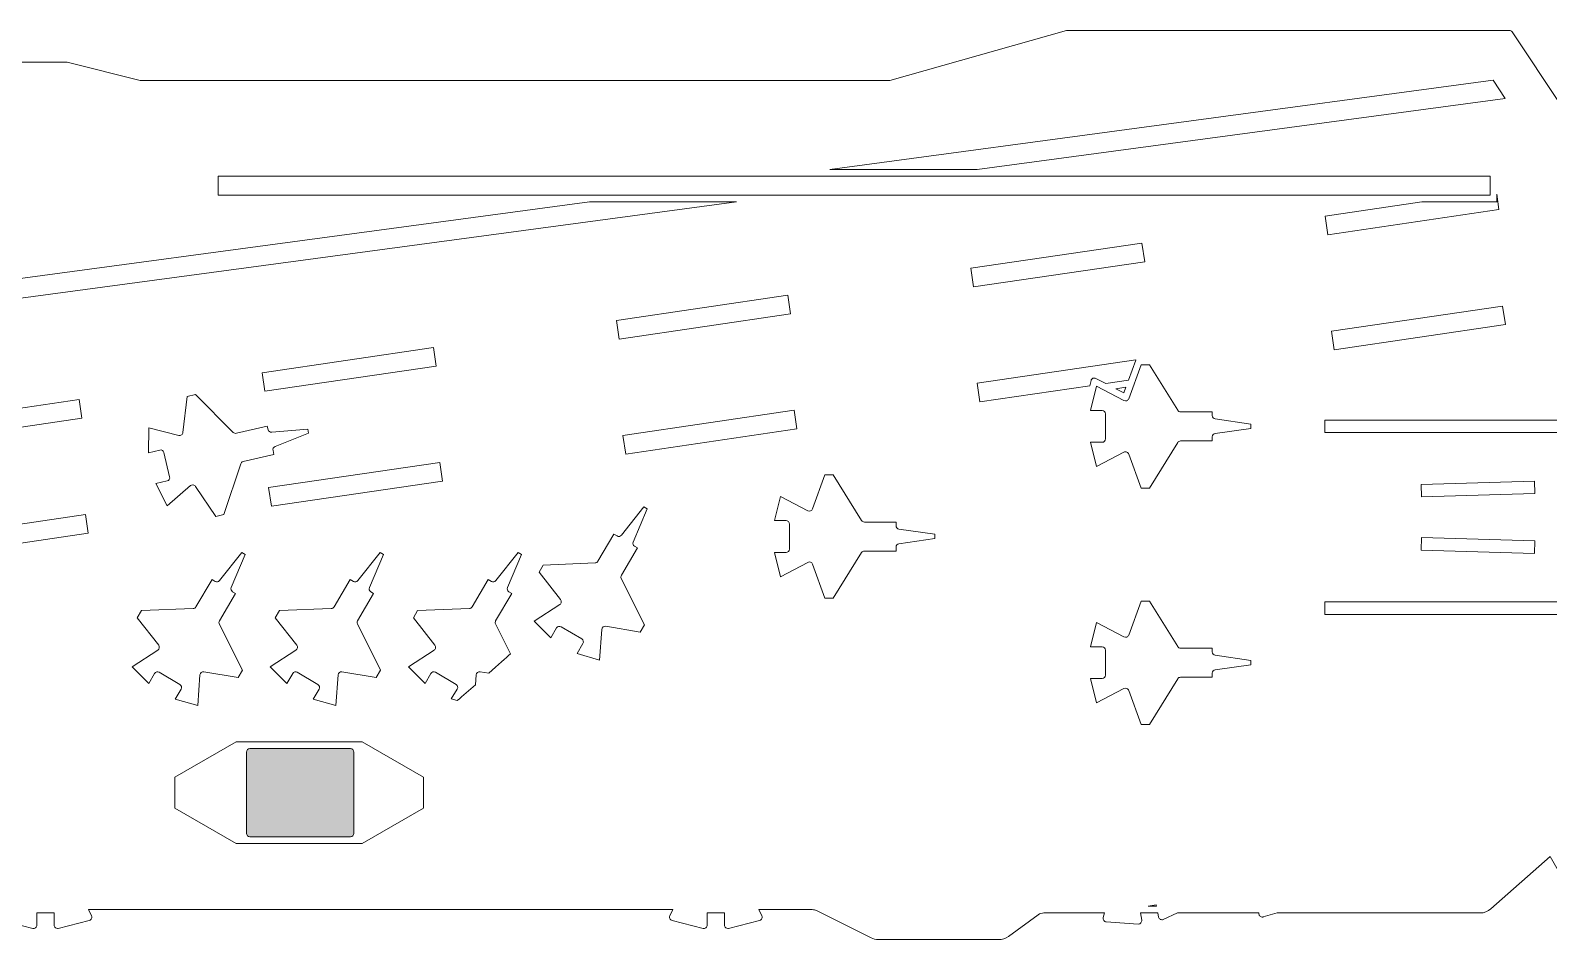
# Model space of a CAD drawing. Header units: inches. Extents: x -8.8 to 6.2, y -8.8 to 1.2.
# Drawn here: x 1.041 to 4.175, y -8.841 to -6.963 of the extents above; entities that cross this region are included whole.
import ezdxf

# ---------------------------------------------------------------- set-up
doc = ezdxf.new("R2010")
doc.units = ezdxf.units.IN
doc.header["$MEASUREMENT"] = 0
doc.layers.add('Layer 1', color=7, linetype='Continuous', lineweight=0)

# ---------------------------------------------------------------- blocks, each defined once
blk = doc.blocks.new('Block_2')
at = {"layer": 'Layer 1', "transparency": 33554687}
h = blk.add_hatch(color=7, dxfattribs=at)
h.dxf.hatch_style = 2
edge = h.paths.add_edge_path()
edge.add_spline(control_points=[(1.7016, -8.4465), (1.7016, -8.4465), (1.4938, -8.4465), (1.4938, -8.4465), (1.49, -8.4465), (1.4869, -8.4496), (1.4869, -8.4535), (1.4869, -8.4535), (1.4869, -8.6214), (1.4869, -8.6214), (1.4869, -8.6252), (1.49, -8.6283), (1.4938, -8.6283), (1.4938, -8.6283), (1.7016, -8.6283), (1.7016, -8.6283), (1.7055, -8.6283), (1.7086, -8.6252), (1.7086, -8.6214), (1.7086, -8.6214), (1.7086, -8.4535), (1.7086, -8.4535), (1.7086, -8.4496), (1.7055, -8.4465), (1.7016, -8.4465)], knot_values=[0, 0, 0, 0, 1, 1, 1, 2, 2, 2, 3, 3, 3, 4, 4, 4, 5, 5, 5, 6, 6, 6, 7, 7, 7, 8, 8, 8, 8], degree=3, periodic=0)
at = {"layer": 'Layer 1'}
for points, knots in [([(6.1651, -7.8749), (6.1651, -7.8749), (6.1665, -7.8749), (6.1665, -7.8749), (6.1665, -7.8749), (6.1651, -7.8215), (6.1651, -7.8215), (6.1651, -7.8215), (6.1651, -7.6943), (6.1651, -7.6943), (6.1651, -7.6771), (6.1516, -7.6625), (6.1344, -7.6611), (6.1344, -7.6611), (4.8155, -7.559), (4.8155, -7.559), (4.8155, -7.559), (4.7202, -7.4695), (4.7202, -7.4695), (4.6866, -7.4379), (4.6429, -7.4206), (4.5968, -7.4206), (4.5968, -7.4206), (4.4015, -7.4206), (4.4015, -7.4206), (4.4015, -7.4206), (4.0998, -6.9664), (4.0998, -6.9664), (4.0984, -6.9645), (4.0963, -6.9633), (4.094, -6.9633), (4.094, -6.9633), (3.1812, -6.9633), (3.1812, -6.9633), (3.1807, -6.9633), (3.18, -6.9635), (3.1794, -6.9636), (3.1794, -6.9636), (2.8152, -7.0667), (2.8152, -7.0667), (2.8152, -7.0667), (1.2672, -7.0667), (1.2672, -7.0667), (1.2672, -7.0667), (1.1165, -7.029), (1.1165, -7.029), (1.1159, -7.0289), (1.1154, -7.0288), (1.1148, -7.0288), (1.1148, -7.0288), (0.8462, -7.0288), (0.8462, -7.0288), (0.8452, -7.0288), (0.8444, -7.029), (0.8436, -7.0293), (0.8436, -7.0293), (0.714, -7.0839), (0.714, -7.0839), (0.714, -7.0839), (-0.4796, -7.0839), (-0.4796, -7.0839), (-0.4824, -7.0839), (-0.4849, -7.0854), (-0.486, -7.0879), (-0.486, -7.0879), (-0.5289, -7.1832), (-0.5289, -7.1832), (-0.5289, -7.1832), (-0.5698, -7.2738), (-0.5698, -7.2738), (-0.5698, -7.2738), (-0.7498, -7.2738), (-0.7498, -7.2738), (-0.7525, -7.2738), (-0.755, -7.2754), (-0.7562, -7.2779), (-0.7562, -7.2779), (-0.7702, -7.3106), (-0.7702, -7.3106), (-0.7702, -7.3106), (-0.8764, -7.3106), (-0.8764, -7.3106), (-0.8792, -7.3106), (-0.8818, -7.3121), (-0.8828, -7.3147), (-0.8828, -7.3147), (-0.9, -7.3547), (-0.9, -7.3547), (-0.9, -7.3547), (-1.0891, -7.3547), (-1.0891, -7.3547), (-1.0928, -7.3547), (-1.096, -7.3578), (-1.096, -7.3617), (-1.096, -7.3617), (-1.096, -7.4632), (-1.096, -7.4632), (-1.096, -7.4632), (-1.2199, -7.4632), (-1.2199, -7.4632), (-1.2382, -7.4632), (-1.2532, -7.4782), (-1.2532, -7.4965), (-1.2532, -7.4965), (-1.2532, -8.3099), (-1.2532, -8.3099), (-1.2532, -8.3099), (-1.2532, -8.3632), (-1.2532, -8.3632), (-1.2532, -8.3632), (-1.2532, -8.446), (-1.2532, -8.446), (-1.2532, -8.4643), (-1.2382, -8.4792), (-1.2199, -8.4792), (-1.2199, -8.4792), (-0.8827, -8.4792), (-0.8827, -8.4792), (-0.8764, -8.4792), (-0.8705, -8.4822), (-0.867, -8.4872), (-0.867, -8.4872), (-0.7535, -8.6461), (-0.7535, -8.6461), (-0.7473, -8.6549), (-0.7371, -8.66), (-0.7264, -8.66), (-0.7264, -8.66), (-0.6837, -8.66), (-0.6837, -8.66), (-0.6837, -8.6602), (-0.6837, -8.6602), (-0.6835, -8.6603), (-0.6835, -8.6603), (-0.635, -8.7095), (-0.635, -8.7095), (-0.6335, -8.711), (-0.6314, -8.7117), (-0.6293, -8.7115), (-0.6273, -8.7113), (-0.6253, -8.71), (-0.6242, -8.7082), (-0.6242, -8.7082), (-0.6106, -8.6863), (-0.6106, -8.6863), (-0.6106, -8.6863), (-0.5784, -8.7061), (-0.5784, -8.7061), (-0.5784, -8.7061), (-0.592, -8.7281), (-0.592, -8.7281), (-0.5931, -8.7299), (-0.5934, -8.7321), (-0.5925, -8.7342), (-0.5918, -8.7361), (-0.5902, -8.7377), (-0.5882, -8.7383), (-0.5882, -8.7383), (-0.5224, -8.7597), (-0.5224, -8.7597), (-0.5217, -8.76), (-0.521, -8.7602), (-0.5203, -8.7602), (-0.5189, -8.7602), (-0.5175, -8.7597), (-0.5164, -8.7589), (-0.5146, -8.7577), (-0.5135, -8.7558), (-0.5134, -8.7536), (-0.5134, -8.7536), (-0.5117, -8.7322), (-0.5117, -8.7322), (-0.5117, -8.7322), (-0.5002, -8.7589), (-0.5002, -8.7589), (-0.4949, -8.771), (-0.4828, -8.7789), (-0.4696, -8.7789), (-0.4696, -8.7789), (-0.286, -8.7789), (-0.286, -8.7789), (-0.286, -8.7789), (-0.2923, -8.7914), (-0.2923, -8.7914), (-0.2932, -8.7933), (-0.2932, -8.7956), (-0.2923, -8.7974), (-0.2914, -8.7993), (-0.2898, -8.8007), (-0.2877, -8.8013), (-0.2877, -8.8013), (-0.2238, -8.8177), (-0.2238, -8.8177), (-0.2217, -8.8182), (-0.2195, -8.8177), (-0.2178, -8.8164), (-0.2162, -8.815), (-0.215, -8.8131), (-0.215, -8.8108), (-0.215, -8.8108), (-0.215, -8.7852), (-0.215, -8.7852), (-0.215, -8.7852), (-0.1796, -8.7852), (-0.1796, -8.7852), (-0.1796, -8.7852), (-0.1796, -8.8108), (-0.1796, -8.8108), (-0.1796, -8.8131), (-0.1787, -8.815), (-0.177, -8.8164), (-0.1757, -8.8174), (-0.1742, -8.8178), (-0.1727, -8.8178), (-0.1721, -8.8178), (-0.1716, -8.8178), (-0.171, -8.8177), (-0.171, -8.8177), (-0.1068, -8.8013), (-0.1068, -8.8013), (-0.1049, -8.8007), (-0.1032, -8.7993), (-0.1023, -8.7974), (-0.1014, -8.7956), (-0.1014, -8.7933), (-0.1024, -8.7914), (-0.1024, -8.7914), (-0.1087, -8.7789), (-0.1087, -8.7789), (-0.1087, -8.7789), (0.0313, -8.7789), (0.0313, -8.7789), (0.0313, -8.7789), (0.0251, -8.7914), (0.0251, -8.7914), (0.0241, -8.7933), (0.0241, -8.7956), (0.025, -8.7974), (0.0259, -8.7993), (0.0276, -8.8007), (0.0297, -8.8013), (0.0297, -8.8013), (0.0936, -8.8177), (0.0936, -8.8177), (0.0957, -8.8182), (0.0979, -8.8177), (0.0995, -8.8164), (0.1012, -8.815), (0.1022, -8.8131), (0.1022, -8.8108), (0.1022, -8.8108), (0.1022, -8.7852), (0.1022, -8.7852), (0.1022, -8.7852), (0.1377, -8.7852), (0.1377, -8.7852), (0.1377, -8.7852), (0.1377, -8.8108), (0.1377, -8.8108), (0.1377, -8.8131), (0.1387, -8.815), (0.1404, -8.8164), (0.1416, -8.8174), (0.1432, -8.8178), (0.1447, -8.8178), (0.1452, -8.8178), (0.1458, -8.8178), (0.1463, -8.8177), (0.1463, -8.8177), (0.2105, -8.8013), (0.2105, -8.8013), (0.2125, -8.8007), (0.2141, -8.7993), (0.2151, -8.7974), (0.2159, -8.7956), (0.2159, -8.7933), (0.215, -8.7914), (0.215, -8.7914), (0.2087, -8.7789), (0.2087, -8.7789), (0.2087, -8.7789), (0.3487, -8.7789), (0.3487, -8.7789), (0.3487, -8.7789), (0.3425, -8.7914), (0.3425, -8.7914), (0.3415, -8.7933), (0.3415, -8.7956), (0.3423, -8.7974), (0.3433, -8.7993), (0.345, -8.8007), (0.3469, -8.8013), (0.3469, -8.8013), (0.4109, -8.8177), (0.4109, -8.8177), (0.413, -8.8182), (0.4152, -8.8177), (0.4169, -8.8164), (0.4186, -8.815), (0.4195, -8.8131), (0.4195, -8.8108), (0.4195, -8.8108), (0.4195, -8.7852), (0.4195, -8.7852), (0.4195, -8.7852), (0.4551, -8.7852), (0.4551, -8.7852), (0.4551, -8.7852), (0.4551, -8.8108), (0.4551, -8.8108), (0.4551, -8.8131), (0.4561, -8.815), (0.4577, -8.8164), (0.459, -8.8174), (0.4605, -8.8178), (0.462, -8.8178), (0.4626, -8.8178), (0.4632, -8.8178), (0.4637, -8.8177), (0.4637, -8.8177), (0.5277, -8.8013), (0.5277, -8.8013), (0.5298, -8.8007), (0.5315, -8.7993), (0.5325, -8.7974), (0.5333, -8.7956), (0.5333, -8.7933), (0.5323, -8.7914), (0.5323, -8.7914), (0.5261, -8.7789), (0.5261, -8.7789), (0.5261, -8.7789), (0.6661, -8.7789), (0.6661, -8.7789), (0.6661, -8.7789), (0.6598, -8.7914), (0.6598, -8.7914), (0.6588, -8.7933), (0.6588, -8.7956), (0.6597, -8.7974), (0.6607, -8.7993), (0.6623, -8.8007), (0.6643, -8.8013), (0.6643, -8.8013), (0.7283, -8.8177), (0.7283, -8.8177), (0.7304, -8.8182), (0.7326, -8.8177), (0.7343, -8.8164), (0.7359, -8.815), (0.7369, -8.8131), (0.7369, -8.8108), (0.7369, -8.8108), (0.7369, -8.7852), (0.7369, -8.7852), (0.7369, -8.7852), (0.7725, -8.7852), (0.7725, -8.7852), (0.7725, -8.7852), (0.7725, -8.8108), (0.7725, -8.8108), (0.7725, -8.8131), (0.7734, -8.815), (0.7751, -8.8164), (0.7763, -8.8174), (0.7779, -8.8178), (0.7794, -8.8178), (0.78, -8.8178), (0.7805, -8.8178), (0.7811, -8.8177), (0.7811, -8.8177), (0.8451, -8.8013), (0.8451, -8.8013), (0.8472, -8.8007), (0.8488, -8.7993), (0.8497, -8.7974), (0.8507, -8.7956), (0.8505, -8.7933), (0.8497, -8.7914), (0.8497, -8.7914), (0.8434, -8.7789), (0.8434, -8.7789), (0.8434, -8.7789), (0.9834, -8.7789), (0.9834, -8.7789), (0.9834, -8.7789), (0.9772, -8.7914), (0.9772, -8.7914), (0.9762, -8.7933), (0.9762, -8.7956), (0.977, -8.7974), (0.9779, -8.7993), (0.9797, -8.8007), (0.9816, -8.8013), (0.9816, -8.8013), (1.0457, -8.8177), (1.0457, -8.8177), (1.0477, -8.8182), (1.0498, -8.8177), (1.0516, -8.8164), (1.0533, -8.815), (1.0543, -8.8131), (1.0543, -8.8108), (1.0543, -8.8108), (1.0543, -8.7852), (1.0543, -8.7852), (1.0543, -8.7852), (1.0897, -8.7852), (1.0897, -8.7852), (1.0897, -8.7852), (1.0897, -8.8108), (1.0897, -8.8108), (1.0897, -8.8131), (1.0908, -8.815), (1.0925, -8.8164), (1.0937, -8.8174), (1.0951, -8.8178), (1.0966, -8.8178), (1.0973, -8.8178), (1.0979, -8.8178), (1.0984, -8.8177), (1.0984, -8.8177), (1.1625, -8.8013), (1.1625, -8.8013), (1.1645, -8.8007), (1.1662, -8.7993), (1.167, -8.7974), (1.168, -8.7956), (1.1679, -8.7933), (1.167, -8.7914), (1.167, -8.7914), (1.1608, -8.7789), (1.1608, -8.7789), (1.1608, -8.7789), (2.3673, -8.7789), (2.3673, -8.7789), (2.3673, -8.7789), (2.3611, -8.7914), (2.3611, -8.7914), (2.3601, -8.7933), (2.3601, -8.7956), (2.3609, -8.7974), (2.3618, -8.7993), (2.3636, -8.8007), (2.3655, -8.8013), (2.3655, -8.8013), (2.4295, -8.8177), (2.4295, -8.8177), (2.4316, -8.8182), (2.4338, -8.8177), (2.4355, -8.8164), (2.4372, -8.815), (2.4382, -8.8131), (2.4382, -8.8108), (2.4382, -8.8108), (2.4382, -8.7852), (2.4382, -8.7852), (2.4382, -8.7852), (2.4736, -8.7852), (2.4736, -8.7852), (2.4736, -8.7852), (2.4736, -8.8108), (2.4736, -8.8108), (2.4736, -8.8131), (2.4747, -8.815), (2.4763, -8.8164), (2.4776, -8.8174), (2.479, -8.8178), (2.4805, -8.8178), (2.4812, -8.8178), (2.4818, -8.8178), (2.4823, -8.8177), (2.4823, -8.8177), (2.5463, -8.8013), (2.5463, -8.8013), (2.5484, -8.8007), (2.5501, -8.7993), (2.5509, -8.7974), (2.5519, -8.7956), (2.5518, -8.7933), (2.5509, -8.7914), (2.5509, -8.7914), (2.5447, -8.7789), (2.5447, -8.7789), (2.5447, -8.7789), (2.655, -8.7789), (2.655, -8.7789), (2.6582, -8.7789), (2.6611, -8.7796), (2.6637, -8.7808), (2.6637, -8.7808), (2.7765, -8.8372), (2.7765, -8.8372), (2.7811, -8.8396), (2.7861, -8.8408), (2.7913, -8.8408), (2.7913, -8.8408), (3.04, -8.8408), (3.04, -8.8408), (3.0469, -8.8408), (3.0537, -8.8386), (3.0597, -8.8345), (3.0597, -8.8345), (3.1215, -8.7895), (3.1215, -8.7895), (3.125, -8.787), (3.1288, -8.7857), (3.133, -8.7857), (3.133, -8.7857), (3.2583, -8.7857), (3.2583, -8.7857), (3.2583, -8.7857), (3.2555, -8.7952), (3.2555, -8.7952), (3.255, -8.7972), (3.2554, -8.7995), (3.2565, -8.8011), (3.2577, -8.8028), (3.2597, -8.8039), (3.2618, -8.804), (3.2618, -8.804), (3.3276, -8.8086), (3.3276, -8.8086), (3.3276, -8.8086), (3.328, -8.8086), (3.328, -8.8086), (3.3301, -8.8086), (3.3319, -8.8078), (3.3333, -8.8064), (3.3347, -8.8047), (3.3352, -8.8027), (3.335, -8.8004), (3.335, -8.8004), (3.3322, -8.7857), (3.3322, -8.7857), (3.3322, -8.7857), (3.3683, -8.7857), (3.3683, -8.7857), (3.3683, -8.7857), (3.3698, -8.7942), (3.3698, -8.7942), (3.3702, -8.7963), (3.3715, -8.7981), (3.3734, -8.799), (3.3754, -8.8), (3.3776, -8.8), (3.3795, -8.7992), (3.3795, -8.7992), (3.4088, -8.7857), (3.4088, -8.7857), (3.4088, -8.7857), (3.5768, -8.7857), (3.5768, -8.7857), (3.5768, -8.7857), (3.5769, -8.7878), (3.5769, -8.7878), (3.577, -8.7899), (3.5782, -8.7918), (3.5798, -8.7931), (3.5811, -8.7939), (3.5823, -8.7943), (3.5838, -8.7943), (3.5844, -8.7943), (3.5851, -8.7942), (3.5858, -8.794), (3.5858, -8.794), (3.6144, -8.7857), (3.6144, -8.7857), (3.6144, -8.7857), (4.0338, -8.7857), (4.0338, -8.7857), (4.0419, -8.7857), (4.0498, -8.7828), (4.0558, -8.7774), (4.0558, -8.7774), (4.1779, -8.6693), (4.1779, -8.6693), (4.1779, -8.6693), (4.1976, -8.7027), (4.1976, -8.7027), (4.1987, -8.7045), (4.2005, -8.7057), (4.2026, -8.706), (4.2029, -8.706), (4.2032, -8.7061), (4.2036, -8.7061), (4.2052, -8.7061), (4.2069, -8.7054), (4.2083, -8.7042), (4.2083, -8.7042), (4.2569, -8.6596), (4.2569, -8.6596), (4.2584, -8.6581), (4.2593, -8.656), (4.2591, -8.6539), (4.2588, -8.6517), (4.2577, -8.6497), (4.2559, -8.6486), (4.2559, -8.6486), (4.2343, -8.6346), (4.2343, -8.6346), (4.2343, -8.6346), (4.2536, -8.6047), (4.2536, -8.6047), (4.2536, -8.6047), (4.2752, -8.6189), (4.2752, -8.6189), (4.277, -8.62), (4.2793, -8.6203), (4.2813, -8.6196), (4.2833, -8.6189), (4.285, -8.6172), (4.2857, -8.6153), (4.2857, -8.6153), (4.3055, -8.5563), (4.3055, -8.5563), (4.3055, -8.5563), (4.4313, -8.4447), (4.4313, -8.4447), (4.4313, -8.4447), (4.7157, -8.4447), (4.7157, -8.4447), (4.7616, -8.4447), (4.8055, -8.4274), (4.839, -8.3958), (4.839, -8.3958), (4.9275, -8.3128), (4.9275, -8.3128), (4.9275, -8.3128), (6.1334, -8.2532), (6.1334, -8.2532), (6.1512, -8.2522), (6.1651, -8.2377), (6.1651, -8.2199), (6.1651, -8.2199), (6.1651, -8.1158), (6.1651, -8.1158), (6.1651, -8.1158), (6.1665, -8.0625), (6.1665, -8.0625), (6.1665, -8.0625), (6.1651, -8.0625), (6.1651, -8.0625), (6.1651, -8.0625), (6.1651, -7.8749), (6.1651, -7.8749)], [0, 0, 0, 0, 1, 1, 1, 2, 2, 2, 3, 3, 3, 4, 4, 4, 5, 5, 5, 6, 6, 6, 7, 7, 7, 8, 8, 8, 9, 9, 9, 10, 10, 10, 11, 11, 11, 12, 12, 12, 13, 13, 13, 14, 14, 14, 15, 15, 15, 16, 16, 16, 17, 17, 17, 18, 18, 18, 19, 19, 19, 20, 20, 20, 21, 21, 21, 22, 22, 22, 23, 23, 23, 24, 24, 24, 25, 25, 25, 26, 26, 26, 27, 27, 27, 28, 28, 28, 29, 29, 29, 30, 30, 30, 31, 31, 31, 32, 32, 32, 33, 33, 33, 34, 34, 34, 35, 35, 35, 36, 36, 36, 37, 37, 37, 38, 38, 38, 39, 39, 39, 40, 40, 40, 41, 41, 41, 42, 42, 42, 43, 43, 43, 44, 44, 44, 45, 45, 45, 46, 46, 46, 47, 47, 47, 48, 48, 48, 49, 49, 49, 50, 50, 50, 51, 51, 51, 52, 52, 52, 53, 53, 53, 54, 54, 54, 55, 55, 55, 56, 56, 56, 57, 57, 57, 58, 58, 58, 59, 59, 59, 60, 60, 60, 61, 61, 61, 62, 62, 62, 63, 63, 63, 64, 64, 64, 65, 65, 65, 66, 66, 66, 67, 67, 67, 68, 68, 68, 69, 69, 69, 70, 70, 70, 71, 71, 71, 72, 72, 72, 73, 73, 73, 74, 74, 74, 75, 75, 75, 76, 76, 76, 77, 77, 77, 78, 78, 78, 79, 79, 79, 80, 80, 80, 81, 81, 81, 82, 82, 82, 83, 83, 83, 84, 84, 84, 85, 85, 85, 86, 86, 86, 87, 87, 87, 88, 88, 88, 89, 89, 89, 90, 90, 90, 91, 91, 91, 92, 92, 92, 93, 93, 93, 94, 94, 94, 95, 95, 95, 96, 96, 96, 97, 97, 97, 98, 98, 98, 99, 99, 99, 100, 100, 100, 101, 101, 101, 102, 102, 102, 103, 103, 103, 104, 104, 104, 105, 105, 105, 106, 106, 106, 107, 107, 107, 108, 108, 108, 109, 109, 109, 110, 110, 110, 111, 111, 111, 112, 112, 112, 113, 113, 113, 114, 114, 114, 115, 115, 115, 116, 116, 116, 117, 117, 117, 118, 118, 118, 119, 119, 119, 120, 120, 120, 121, 121, 121, 122, 122, 122, 123, 123, 123, 124, 124, 124, 125, 125, 125, 126, 126, 126, 127, 127, 127, 128, 128, 128, 129, 129, 129, 130, 130, 130, 131, 131, 131, 132, 132, 132, 133, 133, 133, 134, 134, 134, 135, 135, 135, 136, 136, 136, 137, 137, 137, 138, 138, 138, 139, 139, 139, 140, 140, 140, 141, 141, 141, 142, 142, 142, 143, 143, 143, 144, 144, 144, 145, 145, 145, 146, 146, 146, 147, 147, 147, 148, 148, 148, 149, 149, 149, 150, 150, 150, 151, 151, 151, 152, 152, 152, 153, 153, 153, 154, 154, 154, 155, 155, 155, 156, 156, 156, 157, 157, 157, 158, 158, 158, 159, 159, 159, 160, 160, 160, 161, 161, 161, 162, 162, 162, 163, 163, 163, 164, 164, 164, 165, 165, 165, 166, 166, 166, 167, 167, 167, 168, 168, 168, 169, 169, 169, 170, 170, 170, 171, 171, 171, 172, 172, 172, 173, 173, 173, 174, 174, 174, 175, 175, 175, 176, 176, 176, 177, 177, 177, 178, 178, 178, 179, 179, 179, 180, 180, 180, 181, 181, 181, 182, 182, 182, 183, 183, 183, 184, 184, 184, 185, 185, 185, 186, 186, 186, 187, 187, 187, 188, 188, 188, 189, 189, 189, 190, 190, 190, 191, 191, 191, 192, 192, 192, 193, 193, 193, 194, 194, 194, 195, 195, 195, 196, 196, 196, 197, 197, 197, 198, 198, 198, 199, 199, 199, 200, 200, 200, 201, 201, 201, 202, 202, 202, 203, 203, 203, 204, 204, 204, 205, 205, 205, 206, 206, 206, 207, 207, 207, 208, 208, 208, 209, 209, 209, 210, 210, 210, 211, 211, 211, 212, 212, 212, 213, 213, 213, 214, 214, 214, 215, 215, 215, 215]), ([(4.0602, -7.0665), (4.0602, -7.0665), (4.0851, -7.1042), (4.0851, -7.1042), (4.0851, -7.1042), (2.995, -7.2508), (2.995, -7.2508), (2.995, -7.2508), (2.6912, -7.2508), (2.6912, -7.2508), (2.6912, -7.2508), (4.0602, -7.0665), (4.0602, -7.0665)], [0, 0, 0, 0, 1, 1, 1, 2, 2, 2, 3, 3, 3, 4, 4, 4, 4]), ([(2.1941, -7.3036), (2.1941, -7.3036), (1.4284, -7.3036), (1.4284, -7.3036), (1.4284, -7.3036), (1.4284, -7.2647), (1.4284, -7.2647), (1.4284, -7.2647), (2.588, -7.2647), (2.588, -7.2647), (2.588, -7.2647), (4.054, -7.2647), (4.054, -7.2647), (4.054, -7.2647), (4.054, -7.3036), (4.054, -7.3036), (4.054, -7.3036), (2.1941, -7.3036), (2.1941, -7.3036)], [0, 0, 0, 0, 1, 1, 1, 2, 2, 2, 3, 3, 3, 4, 4, 4, 5, 5, 5, 6, 6, 6, 6]), ([(3.7193, -7.3854), (3.7193, -7.3854), (3.7136, -7.347), (3.7136, -7.347), (3.7136, -7.347), (3.9134, -7.3175), (3.9134, -7.3175), (3.9134, -7.3175), (4.0679, -7.3175), (4.0679, -7.3175), (4.0679, -7.3175), (4.0679, -7.3015), (4.0679, -7.3015), (4.0679, -7.3015), (4.0725, -7.3333), (4.0725, -7.3333), (4.0725, -7.3333), (3.7193, -7.3854), (3.7193, -7.3854)], [0, 0, 0, 0, 1, 1, 1, 2, 2, 2, 3, 3, 3, 4, 4, 4, 5, 5, 5, 6, 6, 6, 6]), ([(-1.2393, -7.8204), (-1.2393, -7.8204), (-1.2393, -7.7796), (-1.2393, -7.7796), (-1.2393, -7.7796), (2.195, -7.3175), (2.195, -7.3175), (2.195, -7.3175), (2.4988, -7.3175), (2.4988, -7.3175), (2.4988, -7.3175), (-1.2393, -7.8204), (-1.2393, -7.8204)], [0, 0, 0, 0, 1, 1, 1, 2, 2, 2, 3, 3, 3, 4, 4, 4, 4]), ([(2.9823, -7.4546), (2.9823, -7.4546), (3.3355, -7.4025), (3.3355, -7.4025), (3.3355, -7.4025), (3.3412, -7.4411), (3.3412, -7.4411), (3.3412, -7.4411), (2.9879, -7.4931), (2.9879, -7.4931), (2.9879, -7.4931), (2.9823, -7.4546), (2.9823, -7.4546)], [0, 0, 0, 0, 1, 1, 1, 2, 2, 2, 3, 3, 3, 4, 4, 4, 4]), ([(2.6043, -7.5103), (2.6043, -7.5103), (2.6098, -7.5488), (2.6098, -7.5488), (2.6098, -7.5488), (2.2566, -7.6007), (2.2566, -7.6007), (2.2566, -7.6007), (2.2509, -7.5624), (2.2509, -7.5624), (2.2509, -7.5624), (2.6043, -7.5103), (2.6043, -7.5103)], [0, 0, 0, 0, 1, 1, 1, 2, 2, 2, 3, 3, 3, 4, 4, 4, 4]), ([(4.0801, -7.5325), (4.0801, -7.5325), (4.0857, -7.571), (4.0857, -7.571), (4.0857, -7.571), (3.7325, -7.6229), (3.7325, -7.6229), (3.7325, -7.6229), (3.7268, -7.5846), (3.7268, -7.5846), (3.7268, -7.5846), (4.0801, -7.5325), (4.0801, -7.5325)], [0, 0, 0, 0, 1, 1, 1, 2, 2, 2, 3, 3, 3, 4, 4, 4, 4]), ([(1.5195, -7.6702), (1.5195, -7.6702), (1.8727, -7.6179), (1.8727, -7.6179), (1.8727, -7.6179), (1.8784, -7.6565), (1.8784, -7.6565), (1.8784, -7.6565), (1.5251, -7.7085), (1.5251, -7.7085), (1.5251, -7.7085), (1.5195, -7.6702), (1.5195, -7.6702)], [0, 0, 0, 0, 1, 1, 1, 2, 2, 2, 3, 3, 3, 4, 4, 4, 4]), ([(3.0011, -7.7307), (3.0011, -7.7307), (2.9955, -7.6921), (2.9955, -7.6921), (2.9955, -7.6921), (3.323, -7.6439), (3.323, -7.6439), (3.3229, -7.644), (3.3229, -7.6443), (3.3227, -7.6445), (3.3227, -7.6445), (3.3076, -7.6856), (3.3076, -7.6856), (3.3076, -7.6856), (3.2607, -7.6925), (3.2607, -7.6925), (3.2607, -7.6925), (3.2404, -7.682), (3.2404, -7.682), (3.2384, -7.681), (3.2362, -7.681), (3.2343, -7.6818), (3.2323, -7.6827), (3.2309, -7.6845), (3.2304, -7.6865), (3.2304, -7.6865), (3.2277, -7.6974), (3.2277, -7.6974), (3.2277, -7.6974), (3.0011, -7.7307), (3.0011, -7.7307)], [0, 0, 0, 0, 1, 1, 1, 2, 2, 2, 3, 3, 3, 4, 4, 4, 5, 5, 5, 6, 6, 6, 7, 7, 7, 8, 8, 8, 9, 9, 9, 10, 10, 10, 10]), ([(3.5605, -7.7852), (3.5605, -7.7852), (3.4866, -7.7958), (3.4866, -7.7958), (3.4833, -7.7963), (3.4807, -7.7992), (3.4807, -7.8027), (3.4807, -7.8027), (3.4807, -7.8111), (3.4807, -7.8111), (3.4807, -7.8111), (3.4154, -7.8111), (3.4154, -7.8111), (3.4129, -7.8111), (3.4107, -7.8124), (3.4094, -7.8143), (3.4094, -7.8143), (3.3512, -7.9085), (3.3512, -7.9085), (3.3512, -7.9085), (3.3341, -7.9085), (3.3341, -7.9085), (3.3341, -7.9085), (3.3082, -7.8382), (3.3082, -7.8382), (3.3075, -7.8363), (3.3061, -7.8349), (3.3041, -7.8342), (3.3023, -7.8333), (3.3002, -7.8335), (3.2984, -7.8345), (3.2984, -7.8345), (3.2418, -7.8639), (3.2418, -7.8639), (3.2418, -7.8639), (3.2295, -7.8139), (3.2295, -7.8139), (3.2295, -7.8139), (3.2534, -7.8139), (3.2534, -7.8139), (3.2573, -7.8139), (3.2604, -7.8107), (3.2604, -7.807), (3.2604, -7.807), (3.2604, -7.7552), (3.2604, -7.7552), (3.2604, -7.7514), (3.2573, -7.7482), (3.2534, -7.7482), (3.2534, -7.7482), (3.2295, -7.7482), (3.2295, -7.7482), (3.2295, -7.7482), (3.2418, -7.6983), (3.2418, -7.6983), (3.2418, -7.6983), (3.2984, -7.7278), (3.2984, -7.7278), (3.3002, -7.7288), (3.3023, -7.7289), (3.3041, -7.7281), (3.3061, -7.7274), (3.3075, -7.726), (3.3082, -7.724), (3.3082, -7.724), (3.3341, -7.6538), (3.3341, -7.6538), (3.3341, -7.6538), (3.3512, -7.6538), (3.3512, -7.6538), (3.3512, -7.6538), (3.4094, -7.7479), (3.4094, -7.7479), (3.4107, -7.7499), (3.4129, -7.7511), (3.4154, -7.7511), (3.4154, -7.7511), (3.4807, -7.7511), (3.4807, -7.7511), (3.4807, -7.7511), (3.4807, -7.7589), (3.4807, -7.7589), (3.4807, -7.7624), (3.4833, -7.7653), (3.4866, -7.7657), (3.4866, -7.7657), (3.5605, -7.7764), (3.5605, -7.7764), (3.5605, -7.7764), (3.5605, -7.7852), (3.5605, -7.7852)], [0, 0, 0, 0, 1, 1, 1, 2, 2, 2, 3, 3, 3, 4, 4, 4, 5, 5, 5, 6, 6, 6, 7, 7, 7, 8, 8, 8, 9, 9, 9, 10, 10, 10, 11, 11, 11, 12, 12, 12, 13, 13, 13, 14, 14, 14, 15, 15, 15, 16, 16, 16, 17, 17, 17, 18, 18, 18, 19, 19, 19, 20, 20, 20, 21, 21, 21, 22, 22, 22, 23, 23, 23, 24, 24, 24, 25, 25, 25, 26, 26, 26, 27, 27, 27, 28, 28, 28, 29, 29, 29, 30, 30, 30, 30]), ([(3.302, -7.7004), (3.302, -7.7004), (3.2979, -7.7118), (3.2979, -7.7118), (3.2979, -7.7118), (3.2818, -7.7035), (3.2818, -7.7035), (3.2818, -7.7035), (3.302, -7.7004), (3.302, -7.7004)], [0, 0, 0, 0, 1, 1, 1, 2, 2, 2, 3, 3, 3, 3]), ([(0.7882, -7.7777), (0.7882, -7.7777), (1.1415, -7.7257), (1.1415, -7.7257), (1.1415, -7.7257), (1.147, -7.7642), (1.147, -7.7642), (1.147, -7.7642), (0.7938, -7.8163), (0.7938, -7.8163), (0.7938, -7.8163), (0.7882, -7.7777), (0.7882, -7.7777)], [0, 0, 0, 0, 1, 1, 1, 2, 2, 2, 3, 3, 3, 4, 4, 4, 4]), ([(1.3283, -7.8854), (1.3283, -7.8854), (1.3163, -7.835), (1.3163, -7.835), (1.3155, -7.8313), (1.3118, -7.8289), (1.308, -7.8299), (1.308, -7.8299), (1.2848, -7.8354), (1.2848, -7.8354), (1.2848, -7.8354), (1.2851, -7.784), (1.2851, -7.784), (1.2851, -7.784), (1.3472, -7.7996), (1.3472, -7.7996), (1.349, -7.8002), (1.3511, -7.7997), (1.3527, -7.7986), (1.3544, -7.7975), (1.3555, -7.7957), (1.3557, -7.7938), (1.3557, -7.7938), (1.3647, -7.7193), (1.3647, -7.7193), (1.3647, -7.7193), (1.3815, -7.7154), (1.3815, -7.7154), (1.3815, -7.7154), (1.4597, -7.7936), (1.4597, -7.7936), (1.4613, -7.7953), (1.4638, -7.796), (1.4662, -7.7954), (1.4662, -7.7954), (1.5298, -7.7804), (1.5298, -7.7804), (1.5298, -7.7804), (1.5316, -7.7879), (1.5316, -7.7879), (1.5325, -7.7913), (1.5357, -7.7933), (1.539, -7.7932), (1.539, -7.7932), (1.6133, -7.7865), (1.6133, -7.7865), (1.6133, -7.7865), (1.6152, -7.7952), (1.6152, -7.7952), (1.6152, -7.7952), (1.5459, -7.8225), (1.5459, -7.8225), (1.5427, -7.8238), (1.5409, -7.8272), (1.5418, -7.8306), (1.5418, -7.8306), (1.5437, -7.8388), (1.5437, -7.8388), (1.5437, -7.8388), (1.48, -7.8538), (1.48, -7.8538), (1.4776, -7.8543), (1.4758, -7.8561), (1.475, -7.8583), (1.475, -7.8583), (1.4401, -7.9633), (1.4401, -7.9633), (1.4401, -7.9633), (1.4234, -7.9672), (1.4234, -7.9672), (1.4234, -7.9672), (1.382, -7.9049), (1.382, -7.9049), (1.3809, -7.9032), (1.3791, -7.9021), (1.3772, -7.9018), (1.3768, -7.9017), (1.3765, -7.9017), (1.3762, -7.9017), (1.3745, -7.9017), (1.3729, -7.9024), (1.3716, -7.9033), (1.3716, -7.9033), (1.3233, -7.9452), (1.3233, -7.9452), (1.3233, -7.9452), (1.3, -7.8992), (1.3, -7.8992), (1.3, -7.8992), (1.3232, -7.8938), (1.3232, -7.8938), (1.325, -7.8933), (1.3265, -7.8922), (1.3275, -7.8907), (1.3284, -7.889), (1.3287, -7.8872), (1.3283, -7.8854)], [0, 0, 0, 0, 1, 1, 1, 2, 2, 2, 3, 3, 3, 4, 4, 4, 5, 5, 5, 6, 6, 6, 7, 7, 7, 8, 8, 8, 9, 9, 9, 10, 10, 10, 11, 11, 11, 12, 12, 12, 13, 13, 13, 14, 14, 14, 15, 15, 15, 16, 16, 16, 17, 17, 17, 18, 18, 18, 19, 19, 19, 20, 20, 20, 21, 21, 21, 22, 22, 22, 23, 23, 23, 24, 24, 24, 25, 25, 25, 26, 26, 26, 27, 27, 27, 28, 28, 28, 29, 29, 29, 30, 30, 30, 31, 31, 31, 32, 32, 32, 32]), ([(2.2698, -7.8383), (2.2698, -7.8383), (2.2641, -7.7999), (2.2641, -7.7999), (2.2641, -7.7999), (2.6173, -7.7479), (2.6173, -7.7479), (2.6173, -7.7479), (2.623, -7.7863), (2.623, -7.7863), (2.623, -7.7863), (2.2698, -7.8383), (2.2698, -7.8383)], [0, 0, 0, 0, 1, 1, 1, 2, 2, 2, 3, 3, 3, 4, 4, 4, 4]), ([(6.1512, -7.7939), (6.1512, -7.7939), (3.7127, -7.7939), (3.7127, -7.7939), (3.7127, -7.7939), (3.7127, -7.7683), (3.7127, -7.7683), (3.7127, -7.7683), (6.1512, -7.7683), (6.1512, -7.7683), (6.1512, -7.7683), (6.1512, -7.7939), (6.1512, -7.7939)], [0, 0, 0, 0, 1, 1, 1, 2, 2, 2, 3, 3, 3, 4, 4, 4, 4]), ([(1.5384, -7.9461), (1.5384, -7.9461), (1.5327, -7.9075), (1.5327, -7.9075), (1.5327, -7.9075), (1.8859, -7.8556), (1.8859, -7.8556), (1.8859, -7.8556), (1.8918, -7.894), (1.8918, -7.894), (1.8918, -7.894), (1.5384, -7.9461), (1.5384, -7.9461)], [0, 0, 0, 0, 1, 1, 1, 2, 2, 2, 3, 3, 3, 4, 4, 4, 4]), ([(2.9076, -8.0127), (2.9076, -8.0127), (2.8338, -8.0233), (2.8338, -8.0233), (2.8304, -8.0238), (2.8279, -8.0267), (2.8279, -8.0302), (2.8279, -8.0302), (2.8279, -8.0385), (2.8279, -8.0385), (2.8279, -8.0385), (2.7625, -8.0385), (2.7625, -8.0385), (2.7601, -8.0385), (2.7579, -8.0397), (2.7566, -8.0418), (2.7566, -8.0418), (2.6984, -8.136), (2.6984, -8.136), (2.6984, -8.136), (2.6812, -8.136), (2.6812, -8.136), (2.6812, -8.136), (2.6554, -8.0657), (2.6554, -8.0657), (2.6547, -8.0638), (2.6532, -8.0622), (2.6513, -8.0615), (2.6495, -8.0608), (2.6475, -8.061), (2.6457, -8.0618), (2.6457, -8.0618), (2.589, -8.0914), (2.589, -8.0914), (2.589, -8.0914), (2.5768, -8.0413), (2.5768, -8.0413), (2.5768, -8.0413), (2.6007, -8.0413), (2.6007, -8.0413), (2.6045, -8.0413), (2.6076, -8.0382), (2.6076, -8.0343), (2.6076, -8.0343), (2.6076, -7.9827), (2.6076, -7.9827), (2.6076, -7.9788), (2.6045, -7.9757), (2.6007, -7.9757), (2.6007, -7.9757), (2.5768, -7.9757), (2.5768, -7.9757), (2.5768, -7.9757), (2.589, -7.9258), (2.589, -7.9258), (2.589, -7.9258), (2.6457, -7.9553), (2.6457, -7.9553), (2.6475, -7.9563), (2.6495, -7.9564), (2.6513, -7.9556), (2.6532, -7.9549), (2.6547, -7.9533), (2.6554, -7.9515), (2.6554, -7.9515), (2.6812, -7.8813), (2.6812, -7.8813), (2.6812, -7.8813), (2.6984, -7.8813), (2.6984, -7.8813), (2.6984, -7.8813), (2.7566, -7.9753), (2.7566, -7.9753), (2.7579, -7.9774), (2.7601, -7.9786), (2.7625, -7.9786), (2.7625, -7.9786), (2.8279, -7.9786), (2.8279, -7.9786), (2.8279, -7.9786), (2.8279, -7.9863), (2.8279, -7.9863), (2.8279, -7.9897), (2.8304, -7.9927), (2.8338, -7.9932), (2.8338, -7.9932), (2.9076, -8.0039), (2.9076, -8.0039), (2.9076, -8.0039), (2.9076, -8.0127), (2.9076, -8.0127)], [0, 0, 0, 0, 1, 1, 1, 2, 2, 2, 3, 3, 3, 4, 4, 4, 5, 5, 5, 6, 6, 6, 7, 7, 7, 8, 8, 8, 9, 9, 9, 10, 10, 10, 11, 11, 11, 12, 12, 12, 13, 13, 13, 14, 14, 14, 15, 15, 15, 16, 16, 16, 17, 17, 17, 18, 18, 18, 19, 19, 19, 20, 20, 20, 21, 21, 21, 22, 22, 22, 23, 23, 23, 24, 24, 24, 25, 25, 25, 26, 26, 26, 27, 27, 27, 28, 28, 28, 29, 29, 29, 30, 30, 30, 30]), ([(3.9122, -7.9008), (3.9122, -7.9008), (4.1458, -7.894), (4.1458, -7.894), (4.1458, -7.894), (4.1466, -7.9197), (4.1466, -7.9197), (4.1466, -7.9197), (3.9129, -7.9265), (3.9129, -7.9265), (3.9129, -7.9265), (3.9122, -7.9008), (3.9122, -7.9008)], [0, 0, 0, 0, 1, 1, 1, 2, 2, 2, 3, 3, 3, 4, 4, 4, 4]), ([(2.2882, -8.0286), (2.2882, -8.0286), (2.2941, -8.0321), (2.2941, -8.0321), (2.2941, -8.0321), (2.2609, -8.0885), (2.2609, -8.0885), (2.2597, -8.0904), (2.2595, -8.0929), (2.2607, -8.095), (2.2607, -8.095), (2.3083, -8.1908), (2.3083, -8.1908), (2.3083, -8.1908), (2.2995, -8.2057), (2.2995, -8.2057), (2.2995, -8.2057), (2.2287, -8.1939), (2.2287, -8.1939), (2.2268, -8.1936), (2.2248, -8.194), (2.2233, -8.1953), (2.2218, -8.1965), (2.2208, -8.1983), (2.2207, -8.2003), (2.2207, -8.2003), (2.2159, -8.2636), (2.2159, -8.2636), (2.2159, -8.2636), (2.1694, -8.25), (2.1694, -8.25), (2.1694, -8.25), (2.1815, -8.2295), (2.1815, -8.2295), (2.1834, -8.2263), (2.1823, -8.222), (2.179, -8.22), (2.179, -8.22), (2.1365, -8.1949), (2.1365, -8.1949), (2.135, -8.1939), (2.133, -8.1936), (2.1312, -8.1942), (2.1295, -8.1946), (2.128, -8.1957), (2.127, -8.1972), (2.127, -8.1972), (2.115, -8.2178), (2.115, -8.2178), (2.115, -8.2178), (2.0805, -8.1835), (2.0805, -8.1835), (2.0805, -8.1835), (2.1337, -8.1489), (2.1337, -8.1489), (2.1354, -8.1478), (2.1365, -8.1461), (2.1368, -8.1442), (2.137, -8.1422), (2.1365, -8.1403), (2.1354, -8.1388), (2.1354, -8.1388), (2.0909, -8.0824), (2.0909, -8.0824), (2.0909, -8.0824), (2.0997, -8.0675), (2.0997, -8.0675), (2.0997, -8.0675), (2.2066, -8.0631), (2.2066, -8.0631), (2.209, -8.0629), (2.2111, -8.0617), (2.2123, -8.0597), (2.2123, -8.0597), (2.2455, -8.0033), (2.2455, -8.0033), (2.2455, -8.0033), (2.2522, -8.0074), (2.2522, -8.0074), (2.2551, -8.009), (2.259, -8.0083), (2.2611, -8.0057), (2.2611, -8.0057), (2.3073, -7.9474), (2.3073, -7.9474), (2.3073, -7.9474), (2.3141, -7.9513), (2.3141, -7.9513), (2.3141, -7.9513), (2.2852, -8.0199), (2.2852, -8.0199), (2.2838, -8.0231), (2.2851, -8.0268), (2.2882, -8.0286)], [0, 0, 0, 0, 1, 1, 1, 2, 2, 2, 3, 3, 3, 4, 4, 4, 5, 5, 5, 6, 6, 6, 7, 7, 7, 8, 8, 8, 9, 9, 9, 10, 10, 10, 11, 11, 11, 12, 12, 12, 13, 13, 13, 14, 14, 14, 15, 15, 15, 16, 16, 16, 17, 17, 17, 18, 18, 18, 19, 19, 19, 20, 20, 20, 21, 21, 21, 22, 22, 22, 23, 23, 23, 24, 24, 24, 25, 25, 25, 26, 26, 26, 27, 27, 27, 28, 28, 28, 29, 29, 29, 30, 30, 30, 31, 31, 31, 31]), ([(0.807, -8.0538), (0.807, -8.0538), (0.8013, -8.0153), (0.8013, -8.0153), (0.8013, -8.0153), (1.1547, -7.9633), (1.1547, -7.9633), (1.1547, -7.9633), (1.1602, -8.0017), (1.1602, -8.0017), (1.1602, -8.0017), (0.807, -8.0538), (0.807, -8.0538)], [0, 0, 0, 0, 1, 1, 1, 2, 2, 2, 3, 3, 3, 4, 4, 4, 4]), ([(3.9129, -8.0108), (3.9129, -8.0108), (4.1466, -8.0177), (4.1466, -8.0177), (4.1466, -8.0177), (4.1458, -8.0433), (4.1458, -8.0433), (4.1458, -8.0433), (3.9122, -8.0367), (3.9122, -8.0367), (3.9122, -8.0367), (3.9129, -8.0108), (3.9129, -8.0108)], [0, 0, 0, 0, 1, 1, 1, 2, 2, 2, 3, 3, 3, 4, 4, 4, 4]), ([(1.2973, -8.2913), (1.2973, -8.2913), (1.2852, -8.3118), (1.2852, -8.3118), (1.2852, -8.3118), (1.2508, -8.2774), (1.2508, -8.2774), (1.2508, -8.2774), (1.304, -8.2428), (1.304, -8.2428), (1.3057, -8.2418), (1.3068, -8.24), (1.307, -8.2382), (1.3073, -8.2363), (1.3068, -8.2343), (1.3057, -8.2327), (1.3057, -8.2327), (1.2612, -8.1764), (1.2612, -8.1764), (1.2612, -8.1764), (1.27, -8.1614), (1.27, -8.1614), (1.27, -8.1614), (1.3769, -8.1571), (1.3769, -8.1571), (1.3791, -8.157), (1.3813, -8.1557), (1.3826, -8.1536), (1.3826, -8.1536), (1.4158, -8.0974), (1.4158, -8.0974), (1.4158, -8.0974), (1.4225, -8.1013), (1.4225, -8.1013), (1.4254, -8.1031), (1.4293, -8.1024), (1.4313, -8.0996), (1.4313, -8.0996), (1.4776, -8.0413), (1.4776, -8.0413), (1.4776, -8.0413), (1.4844, -8.0453), (1.4844, -8.0453), (1.4844, -8.0453), (1.4555, -8.1139), (1.4555, -8.1139), (1.4541, -8.1171), (1.4554, -8.1208), (1.4584, -8.1225), (1.4584, -8.1225), (1.4644, -8.1261), (1.4644, -8.1261), (1.4644, -8.1261), (1.4312, -8.1824), (1.4312, -8.1824), (1.43, -8.1845), (1.4298, -8.187), (1.4309, -8.189), (1.4309, -8.189), (1.4786, -8.2847), (1.4786, -8.2847), (1.4786, -8.2847), (1.4698, -8.2997), (1.4698, -8.2997), (1.4698, -8.2997), (1.399, -8.2879), (1.399, -8.2879), (1.397, -8.2875), (1.3951, -8.2881), (1.3936, -8.2893), (1.392, -8.2904), (1.3911, -8.2922), (1.3909, -8.2942), (1.3909, -8.2942), (1.3862, -8.3575), (1.3862, -8.3575), (1.3862, -8.3575), (1.3397, -8.344), (1.3397, -8.344), (1.3397, -8.344), (1.3518, -8.3235), (1.3518, -8.3235), (1.3537, -8.3202), (1.3526, -8.316), (1.3493, -8.314), (1.3493, -8.314), (1.3068, -8.2889), (1.3068, -8.2889), (1.3036, -8.287), (1.2993, -8.2881), (1.2973, -8.2913)], [0, 0, 0, 0, 1, 1, 1, 2, 2, 2, 3, 3, 3, 4, 4, 4, 5, 5, 5, 6, 6, 6, 7, 7, 7, 8, 8, 8, 9, 9, 9, 10, 10, 10, 11, 11, 11, 12, 12, 12, 13, 13, 13, 14, 14, 14, 15, 15, 15, 16, 16, 16, 17, 17, 17, 18, 18, 18, 19, 19, 19, 20, 20, 20, 21, 21, 21, 22, 22, 22, 23, 23, 23, 24, 24, 24, 25, 25, 25, 26, 26, 26, 27, 27, 27, 28, 28, 28, 29, 29, 29, 30, 30, 30, 30]), ([(1.7436, -8.1225), (1.7436, -8.1225), (1.7495, -8.1261), (1.7495, -8.1261), (1.7495, -8.1261), (1.7163, -8.1824), (1.7163, -8.1824), (1.7151, -8.1845), (1.715, -8.187), (1.7161, -8.189), (1.7161, -8.189), (1.7637, -8.2847), (1.7637, -8.2847), (1.7637, -8.2847), (1.755, -8.2997), (1.755, -8.2997), (1.755, -8.2997), (1.6841, -8.2879), (1.6841, -8.2879), (1.6822, -8.2875), (1.6802, -8.2881), (1.6787, -8.2893), (1.6772, -8.2904), (1.6762, -8.2922), (1.6761, -8.2942), (1.6761, -8.2942), (1.6713, -8.3575), (1.6713, -8.3575), (1.6713, -8.3575), (1.6248, -8.344), (1.6248, -8.344), (1.6248, -8.344), (1.6369, -8.3235), (1.6369, -8.3235), (1.6388, -8.3202), (1.6377, -8.316), (1.6344, -8.314), (1.6344, -8.314), (1.5919, -8.2889), (1.5919, -8.2889), (1.5887, -8.287), (1.5844, -8.2881), (1.5825, -8.2913), (1.5825, -8.2913), (1.5704, -8.3118), (1.5704, -8.3118), (1.5704, -8.3118), (1.5359, -8.2774), (1.5359, -8.2774), (1.5359, -8.2774), (1.5891, -8.2428), (1.5891, -8.2428), (1.5908, -8.2418), (1.5919, -8.24), (1.5922, -8.2382), (1.5925, -8.2363), (1.5919, -8.2343), (1.5908, -8.2327), (1.5908, -8.2327), (1.5463, -8.1764), (1.5463, -8.1764), (1.5463, -8.1764), (1.5551, -8.1614), (1.5551, -8.1614), (1.5551, -8.1614), (1.662, -8.1571), (1.662, -8.1571), (1.6644, -8.157), (1.6665, -8.1557), (1.6677, -8.1536), (1.6677, -8.1536), (1.7009, -8.0974), (1.7009, -8.0974), (1.7009, -8.0974), (1.7076, -8.1013), (1.7076, -8.1013), (1.7105, -8.1031), (1.7144, -8.1024), (1.7165, -8.0996), (1.7165, -8.0996), (1.7627, -8.0413), (1.7627, -8.0413), (1.7627, -8.0413), (1.7695, -8.0453), (1.7695, -8.0453), (1.7695, -8.0453), (1.7407, -8.1139), (1.7407, -8.1139), (1.7393, -8.1171), (1.7405, -8.1208), (1.7436, -8.1225)], [0, 0, 0, 0, 1, 1, 1, 2, 2, 2, 3, 3, 3, 4, 4, 4, 5, 5, 5, 6, 6, 6, 7, 7, 7, 8, 8, 8, 9, 9, 9, 10, 10, 10, 11, 11, 11, 12, 12, 12, 13, 13, 13, 14, 14, 14, 15, 15, 15, 16, 16, 16, 17, 17, 17, 18, 18, 18, 19, 19, 19, 20, 20, 20, 21, 21, 21, 22, 22, 22, 23, 23, 23, 24, 24, 24, 25, 25, 25, 26, 26, 26, 27, 27, 27, 28, 28, 28, 29, 29, 29, 30, 30, 30, 30]), ([(2.0287, -8.1225), (2.0287, -8.1225), (2.0348, -8.1261), (2.0348, -8.1261), (2.0348, -8.1261), (2.0013, -8.1824), (2.0013, -8.1824), (2.0002, -8.1845), (2.0001, -8.187), (2.0012, -8.189), (2.0012, -8.189), (2.0319, -8.2507), (2.0319, -8.2507), (2.0227, -8.259), (2.0063, -8.2738), (1.9872, -8.2908), (1.9872, -8.2909), (1.9871, -8.2909), (1.9871, -8.2909), (1.9871, -8.2909), (1.9693, -8.2879), (1.9693, -8.2879), (1.9674, -8.2876), (1.9654, -8.2881), (1.9639, -8.2893), (1.9623, -8.2905), (1.9614, -8.2923), (1.9612, -8.2942), (1.9612, -8.2942), (1.9597, -8.3149), (1.9597, -8.3149), (1.9597, -8.3149), (1.9597, -8.3149), (1.9597, -8.3149), (1.9472, -8.3258), (1.9341, -8.3371), (1.9218, -8.3474), (1.9218, -8.3474), (1.9098, -8.3439), (1.9098, -8.3439), (1.9098, -8.3439), (1.922, -8.3235), (1.922, -8.3235), (1.923, -8.322), (1.9233, -8.32), (1.9227, -8.3182), (1.9223, -8.3164), (1.9212, -8.3149), (1.9195, -8.314), (1.9195, -8.314), (1.877, -8.2889), (1.877, -8.2889), (1.8755, -8.2879), (1.8736, -8.2877), (1.8718, -8.2881), (1.8701, -8.2886), (1.8686, -8.2897), (1.8676, -8.2913), (1.8676, -8.2913), (1.8555, -8.3118), (1.8555, -8.3118), (1.8555, -8.3118), (1.8211, -8.2774), (1.8211, -8.2774), (1.8211, -8.2774), (1.8743, -8.2429), (1.8743, -8.2429), (1.8758, -8.2418), (1.8769, -8.2402), (1.8773, -8.2382), (1.8776, -8.2363), (1.877, -8.2343), (1.8759, -8.2328), (1.8759, -8.2328), (1.8315, -8.1764), (1.8315, -8.1764), (1.8315, -8.1764), (1.8402, -8.1614), (1.8402, -8.1614), (1.8402, -8.1614), (1.947, -8.1571), (1.947, -8.1571), (1.9494, -8.157), (1.9515, -8.1557), (1.9527, -8.1536), (1.9527, -8.1536), (1.9861, -8.0974), (1.9861, -8.0974), (1.9861, -8.0974), (1.9926, -8.1013), (1.9926, -8.1013), (1.9957, -8.1031), (1.9994, -8.1024), (2.0016, -8.0996), (2.0016, -8.0996), (2.0479, -8.0413), (2.0479, -8.0413), (2.0479, -8.0413), (2.0547, -8.0453), (2.0547, -8.0453), (2.0547, -8.0453), (2.0258, -8.1139), (2.0258, -8.1139), (2.0244, -8.1171), (2.0257, -8.1208), (2.0287, -8.1225)], [0, 0, 0, 0, 1, 1, 1, 2, 2, 2, 3, 3, 3, 4, 4, 4, 5, 5, 5, 6, 6, 6, 7, 7, 7, 8, 8, 8, 9, 9, 9, 10, 10, 10, 11, 11, 11, 12, 12, 12, 13, 13, 13, 14, 14, 14, 15, 15, 15, 16, 16, 16, 17, 17, 17, 18, 18, 18, 19, 19, 19, 20, 20, 20, 21, 21, 21, 22, 22, 22, 23, 23, 23, 24, 24, 24, 25, 25, 25, 26, 26, 26, 27, 27, 27, 28, 28, 28, 29, 29, 29, 30, 30, 30, 31, 31, 31, 32, 32, 32, 33, 33, 33, 34, 34, 34, 35, 35, 35, 35]), ([(3.5605, -8.2731), (3.5605, -8.2731), (3.4866, -8.2838), (3.4866, -8.2838), (3.4833, -8.2842), (3.4807, -8.2871), (3.4807, -8.2906), (3.4807, -8.2906), (3.4807, -8.299), (3.4807, -8.299), (3.4807, -8.299), (3.4154, -8.299), (3.4154, -8.299), (3.4129, -8.299), (3.4107, -8.3003), (3.4094, -8.3022), (3.4094, -8.3022), (3.3512, -8.3964), (3.3512, -8.3964), (3.3512, -8.3964), (3.3341, -8.3964), (3.3341, -8.3964), (3.3341, -8.3964), (3.3082, -8.3261), (3.3082, -8.3261), (3.3075, -8.3242), (3.3061, -8.3228), (3.3041, -8.322), (3.3023, -8.3213), (3.3002, -8.3214), (3.2984, -8.3224), (3.2984, -8.3224), (3.2418, -8.3518), (3.2418, -8.3518), (3.2418, -8.3518), (3.2295, -8.3018), (3.2295, -8.3018), (3.2295, -8.3018), (3.2534, -8.3018), (3.2534, -8.3018), (3.2573, -8.3018), (3.2604, -8.2986), (3.2604, -8.2949), (3.2604, -8.2949), (3.2604, -8.2431), (3.2604, -8.2431), (3.2604, -8.2392), (3.2573, -8.2361), (3.2534, -8.2361), (3.2534, -8.2361), (3.2295, -8.2361), (3.2295, -8.2361), (3.2295, -8.2361), (3.2418, -8.1863), (3.2418, -8.1863), (3.2418, -8.1863), (3.2984, -8.2157), (3.2984, -8.2157), (3.3002, -8.2167), (3.3023, -8.2168), (3.3041, -8.216), (3.3061, -8.2153), (3.3075, -8.2138), (3.3082, -8.212), (3.3082, -8.212), (3.3341, -8.1417), (3.3341, -8.1417), (3.3341, -8.1417), (3.3512, -8.1417), (3.3512, -8.1417), (3.3512, -8.1417), (3.4094, -8.2358), (3.4094, -8.2358), (3.4107, -8.2378), (3.4129, -8.239), (3.4154, -8.239), (3.4154, -8.239), (3.4807, -8.239), (3.4807, -8.239), (3.4807, -8.239), (3.4807, -8.2468), (3.4807, -8.2468), (3.4807, -8.2503), (3.4833, -8.2532), (3.4866, -8.2536), (3.4866, -8.2536), (3.5605, -8.2643), (3.5605, -8.2643), (3.5605, -8.2643), (3.5605, -8.2731), (3.5605, -8.2731)], [0, 0, 0, 0, 1, 1, 1, 2, 2, 2, 3, 3, 3, 4, 4, 4, 5, 5, 5, 6, 6, 6, 7, 7, 7, 8, 8, 8, 9, 9, 9, 10, 10, 10, 11, 11, 11, 12, 12, 12, 13, 13, 13, 14, 14, 14, 15, 15, 15, 16, 16, 16, 17, 17, 17, 18, 18, 18, 19, 19, 19, 20, 20, 20, 21, 21, 21, 22, 22, 22, 23, 23, 23, 24, 24, 24, 25, 25, 25, 26, 26, 26, 27, 27, 27, 28, 28, 28, 29, 29, 29, 30, 30, 30, 30]), ([(6.1512, -8.1692), (6.1512, -8.1692), (3.7127, -8.1692), (3.7127, -8.1692), (3.7127, -8.1692), (3.7127, -8.1435), (3.7127, -8.1435), (3.7127, -8.1435), (6.1512, -8.1435), (6.1512, -8.1435), (6.1512, -8.1435), (6.1512, -8.1692), (6.1512, -8.1692)], [0, 0, 0, 0, 1, 1, 1, 2, 2, 2, 3, 3, 3, 4, 4, 4, 4]), ([(1.8523, -8.5692), (1.8523, -8.5692), (1.7257, -8.6422), (1.7257, -8.6422), (1.7257, -8.6422), (1.4659, -8.6422), (1.4659, -8.6422), (1.4659, -8.6422), (1.3393, -8.5692), (1.3393, -8.5692), (1.3393, -8.5692), (1.3393, -8.5057), (1.3393, -8.5057), (1.3393, -8.5057), (1.4659, -8.4327), (1.4659, -8.4327), (1.4659, -8.4327), (1.7257, -8.4327), (1.7257, -8.4327), (1.7257, -8.4327), (1.8523, -8.5057), (1.8523, -8.5057), (1.8523, -8.5057), (1.8523, -8.5692), (1.8523, -8.5692)], [0, 0, 0, 0, 1, 1, 1, 2, 2, 2, 3, 3, 3, 4, 4, 4, 5, 5, 5, 6, 6, 6, 7, 7, 7, 8, 8, 8, 8]), ([(1.7016, -8.4465), (1.7016, -8.4465), (1.4938, -8.4465), (1.4938, -8.4465), (1.49, -8.4465), (1.4869, -8.4496), (1.4869, -8.4535), (1.4869, -8.4535), (1.4869, -8.6214), (1.4869, -8.6214), (1.4869, -8.6252), (1.49, -8.6283), (1.4938, -8.6283), (1.4938, -8.6283), (1.7016, -8.6283), (1.7016, -8.6283), (1.7055, -8.6283), (1.7086, -8.6252), (1.7086, -8.6214), (1.7086, -8.6214), (1.7086, -8.4535), (1.7086, -8.4535), (1.7086, -8.4496), (1.7055, -8.4465), (1.7016, -8.4465)], [0, 0, 0, 0, 1, 1, 1, 2, 2, 2, 3, 3, 3, 4, 4, 4, 5, 5, 5, 6, 6, 6, 7, 7, 7, 8, 8, 8, 8]), ([(3.3484, -8.7718), (3.3484, -8.7718), (3.3651, -8.7688), (3.3651, -8.7688), (3.3651, -8.7688), (3.3657, -8.7718), (3.3657, -8.7718), (3.3657, -8.7718), (3.3484, -8.7718), (3.3484, -8.7718)], [0, 0, 0, 0, 1, 1, 1, 2, 2, 2, 3, 3, 3, 3])]:
    blk.add_open_spline(points, degree=3, knots=knots, dxfattribs=at)

msp = doc.modelspace()

# ---------------------------------------------------------------- block references
at = {"layer": 'Layer 1'}
msp.add_blockref('Block_2', (0, 0), dxfattribs=at)

doc.saveas('drawing.dxf')
